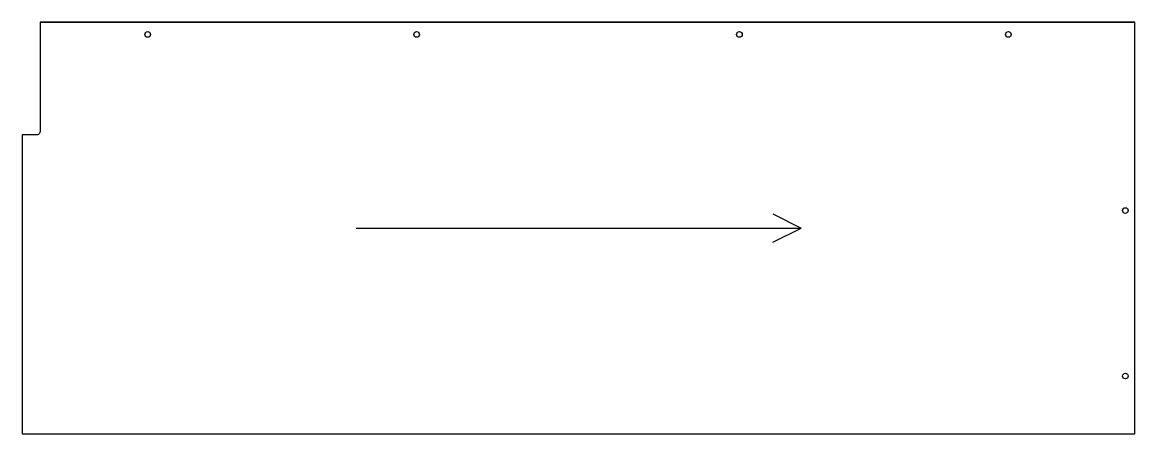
# Model space of a CAD drawing. Header units: millimetres. Extents: x 0 to 592, y 0 to 219.
import ezdxf

# ---------------------------------------------------------------- set-up
doc = ezdxf.new("R2010")
doc.units = ezdxf.units.MM
for name, color, linetype in [('EDGE_BANDING', 7, 'Continuous'), ('GRAIN_DIRECTION', 3, 'Continuous'), ('INSIDE_THROUGH', 7, 'Continuous'), ('OUTSIDE_THROUGH', 7, 'Continuous')]:
    doc.layers.add(name, color=color, linetype=linetype)

msp = doc.modelspace()

# ---------------------------------------------------------------- linework, layer by layer
at = {"layer": 'EDGE_BANDING'}
msp.add_line((9.5, 219), (591.5, 219), dxfattribs=at)
at = {"layer": 'GRAIN_DIRECTION'}
for p in [(399.05, 117), (177.45, 109.5), (399.05, 102)]:
    msp.add_line(p, (414.05, 109.5), dxfattribs=at)
at = {"layer": 'INSIDE_THROUGH'}
for centre in [(66.7, 212.5), (209.7, 212.5), (381.3, 212.5), (524.3, 212.5), (586.5, 118.8), (586.5, 30.72)]:
    msp.add_circle(centre, 1.5, dxfattribs=at)
at = {"layer": 'OUTSIDE_THROUGH'}
msp.add_lwpolyline([(0, 159), (0, 0), (591.5, 0), (591.5, 219), (9.5, 219), (9.5, 161, -0.414214), (7.5, 159)], format="xyb", close=True, dxfattribs=at)

doc.saveas('drawing.dxf')
